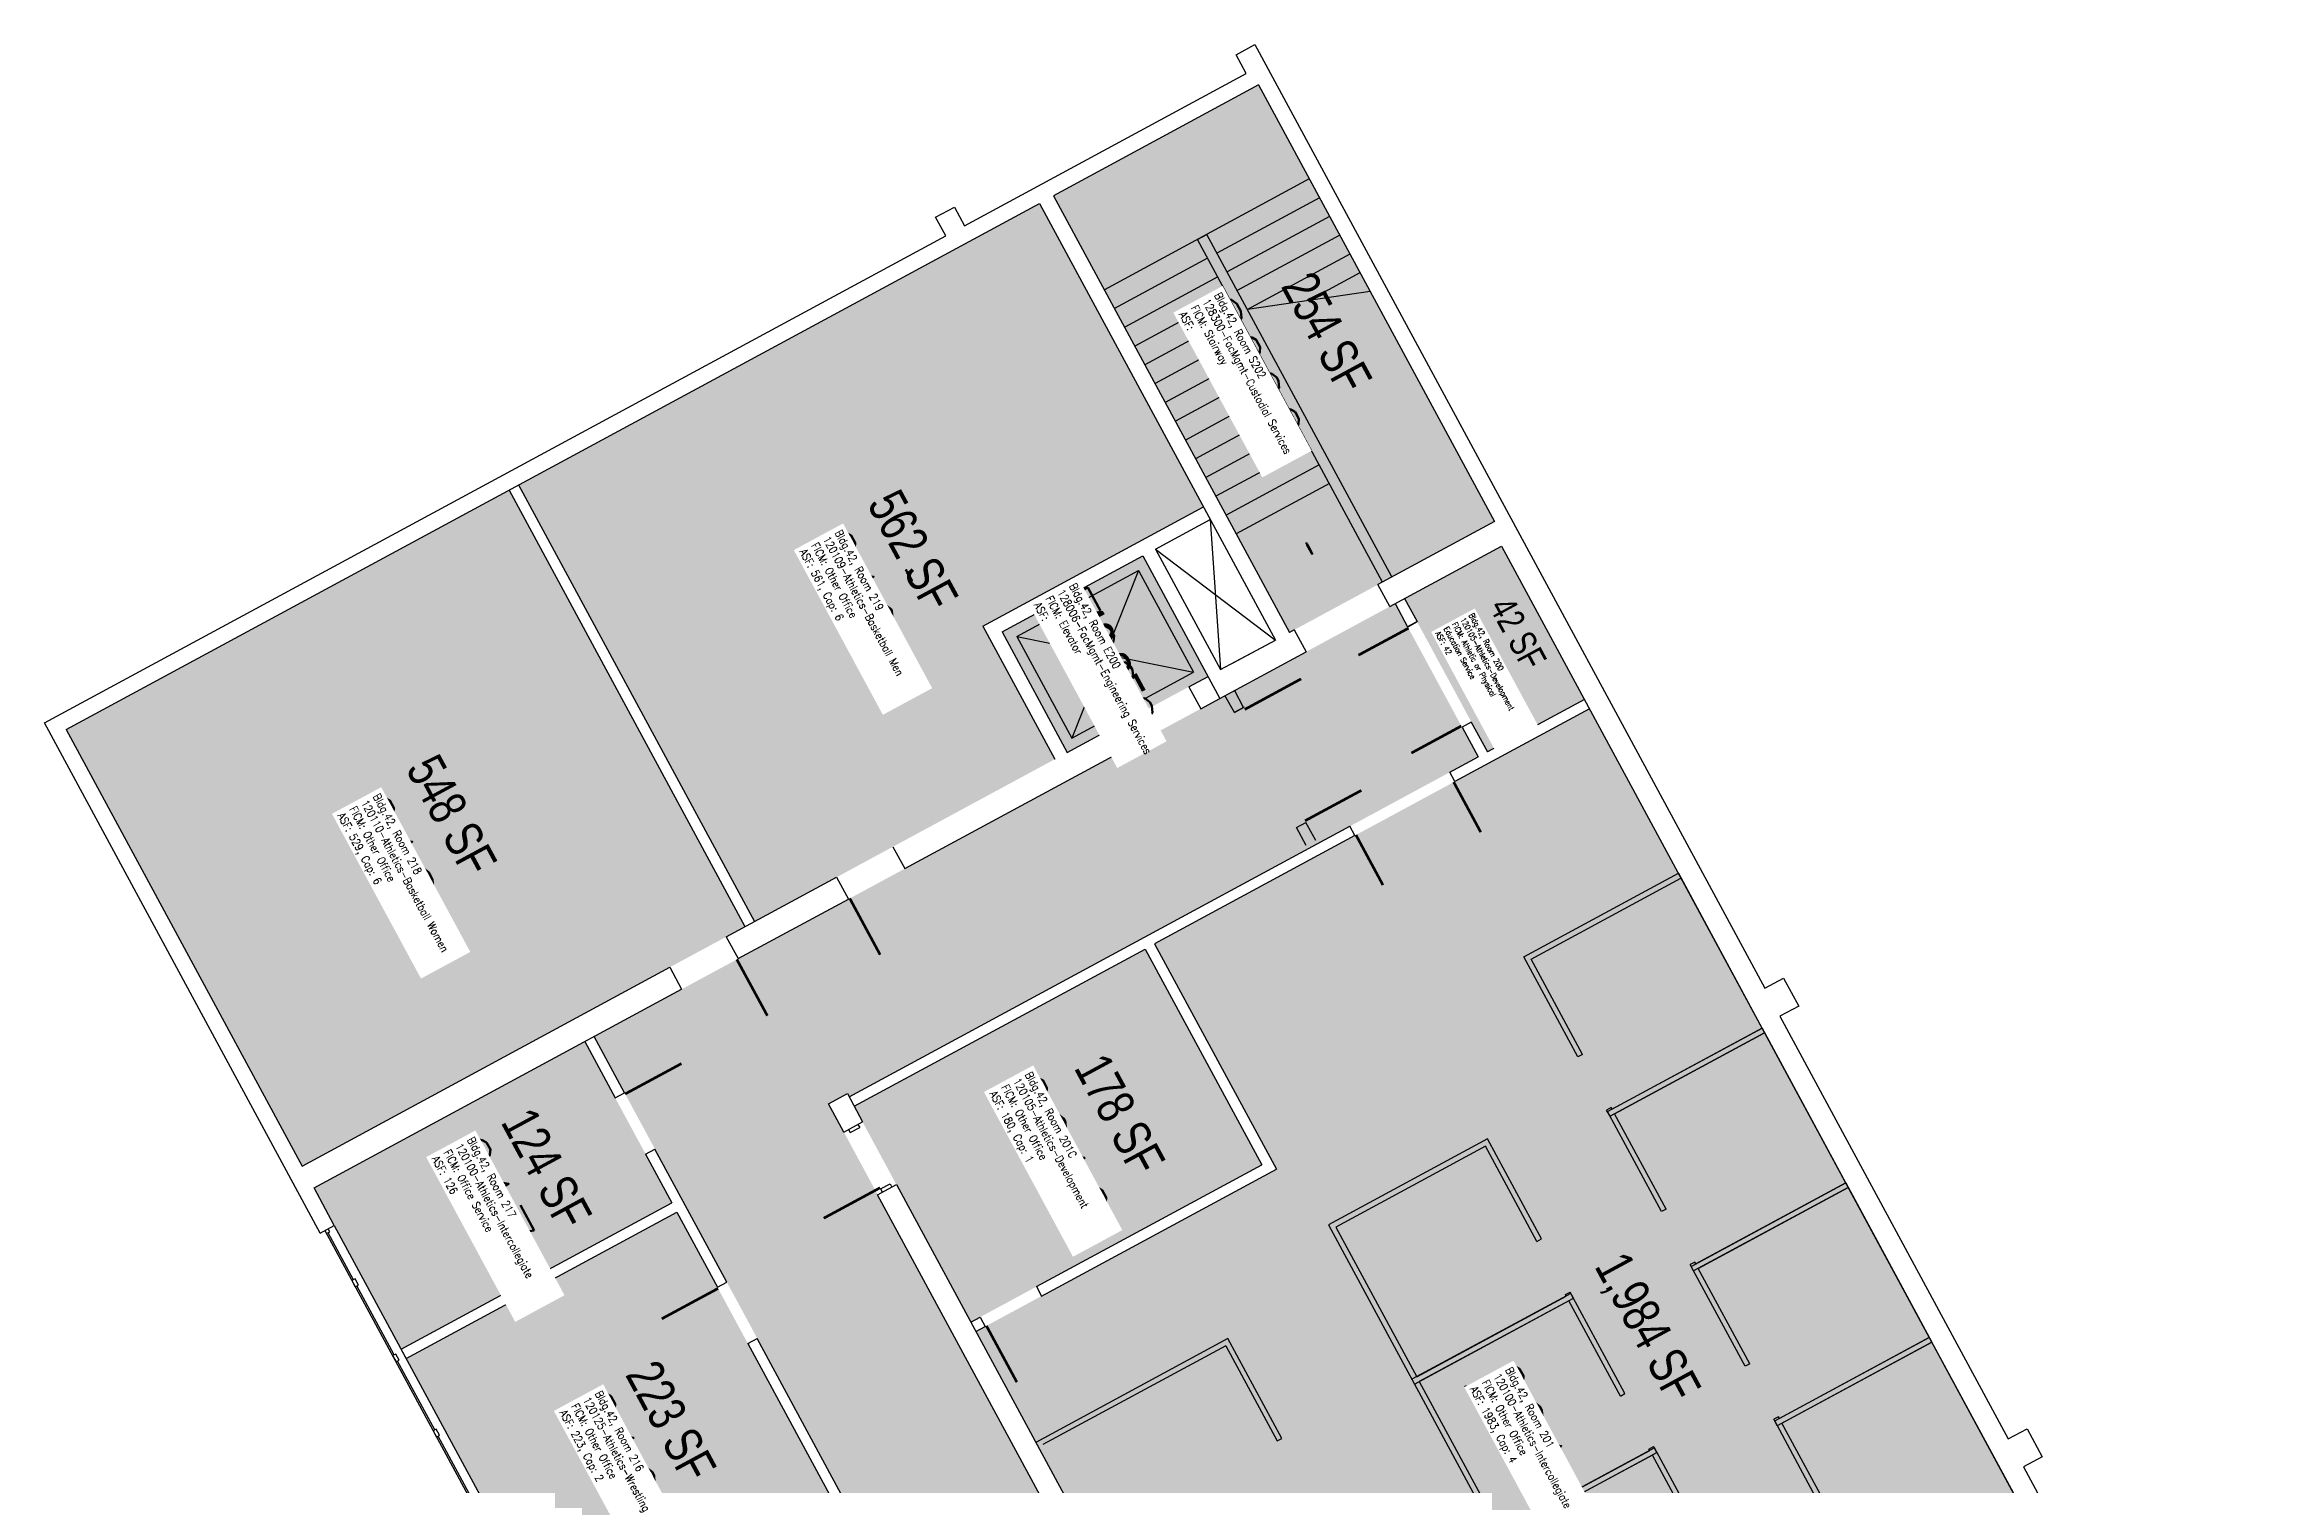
# Model space of a CAD drawing. Header units: inches. Extents: x 69219380 to 69221128, y 27664709 to 27667706.
# Drawn here: x 69219380 to 69220634, y 27666897 to 27667706 of the extents above; entities that cross this region are included whole.
import ezdxf
from ezdxf.enums import TextEntityAlignment as Align

# ---------------------------------------------------------------- set-up
doc = ezdxf.new("R2010")
doc.units = ezdxf.units.IN
doc.header["$LTSCALE"] = 240
doc.header["$MEASUREMENT"] = 0
doc.layers.get('0').update_dxf_attribs({"linetype": 'CONTINUOUS'})
for name, color, linetype in [('A-DOOR', 2, 'CONTINUOUS'), ('A-FLOR', 3, 'CONTINUOUS'), ('A-GLAZ', 1, 'CONTINUOUS'), ('A-GLAZ-SILL', 2, 'CONTINUOUS'), ('A-IDEN-RNUM', 7, 'CONTINUOUS'), ('A-IDEN-SNUM', 4, 'CONTINUOUS'), ('A-IDEN-VNUM', 4, 'CONTINUOUS'), ('A-WALL', 5, 'CONTINUOUS'), ('AREA-TEXT', 3, 'CONTINUOUS'), ('Rooms-Category-Color', 7, 'CONTINUOUS'), ('Rooms-College-Color', 7, 'CONTINUOUS'), ('Rooms-Department-Color', 7, 'CONTINUOUS'), ('Rooms-Division-Color', 7, 'CONTINUOUS'), ('Rooms-Information', 7, 'CONTINUOUS')]:
    doc.layers.add(name, color=color, linetype=linetype)
doc.styles.add('AREA', font='arial.ttf', dxfattribs={"width": 0.75, "height": 21})
doc.styles.add('ROOMSNUMBER', font='txt.shx', dxfattribs={"height": 0.03})
doc.styles.add('ROOMVNUMBER', font='simplex.shx', dxfattribs={"width": 0.85})

# ---------------------------------------------------------------- blocks, each defined once
blk = doc.blocks.new('36DOOR')
blk.add_lwpolyline([(-0.75, 0, 1.5, 1.5, 0), (-0.75, 36, 0, 0, 0), (-1.5, 36, 0, 0, 0.4142136), (-36, -1.5, 0, 0, 0.4142136)], format="xyseb")

msp = doc.modelspace()

# ---------------------------------------------------------------- hatches: boundary and pattern name
at = {"layer": 'Rooms-Category-Color', "true_color": 0xadadad}
for points in [[(69220080.4, 27667375.8), (69220195.6, 27667438.1), (69220063, 27667683.6), (69219947.7, 27667621.3)], [(69220034.6, 27667351.1), (69219997.9, 27667418.8), (69219918.8, 27667376.1), (69219955.4, 27667308.3)], [(69219829.8, 27667094.9), (69219821.2, 27667110.8), (69219831.8, 27667116.5), (69219832.7, 27667114.7), (69220114.3, 27667266.8), (69220186.4, 27667305.8), (69220177.4, 27667322.5), (69220139.8, 27667392), (69220041.2, 27667338.7), (69219689.4, 27667148.6), (69220533.7, 27665586.2), (69220535.4, 27665587.1), (69220549.7, 27665560.7), (69220634.2, 27665606.4), (69220302.3, 27666220.4), (69220239.6, 27666336.6), (69220216.8, 27666378.8), (69220199.6, 27666410.5), (69220163.5, 27666477.3)]]:
    msp.add_hatch(color=253, dxfattribs=at).paths.add_polyline_path(points)
at = {"layer": 'Rooms-Category-Color', "true_color": 0xfa9ba3}
for points in [[(69219646.9, 27667458.7), (69219779.5, 27667213.2), (69219948.4, 27667304.5), (69219907.9, 27667379.3), (69220032, 27667446.4), (69219939.8, 27667617)], [(69219525.2, 27667075.8), (69219774.2, 27667210.4), (69219641.6, 27667455.8), (69219392.6, 27667321.3)], [(69220144.9, 27666808.3), (69220213.4, 27666681.6), (69220311.8, 27666499.5), (69220611.8, 27666661.6), (69220249.1, 27667332.9), (69220117.1, 27667261.6), (69220004.5, 27667200.7), (69220073, 27667074), (69219909.3, 27666985.6), (69219904, 27666982.7), (69220031.5, 27666747)], [(69219835.6, 27667109.4), (69219840.3, 27667100.6), (69219901.2, 27666988), (69219906.5, 27666990.9), (69220064.8, 27667076.4), (69219999.2, 27667197.8)], [(69219531.9, 27667063.5), (69219543.3, 27667042.4), (69219580.9, 27666972.9), (69219733.1, 27667055.2), (69219684.1, 27667145.8)], [(69219583.7, 27666967.6), (69219670.7, 27666806.6), (69219681.3, 27666812.3), (69219682.7, 27666809.7), (69219824.3, 27666886.2), (69219735.9, 27667049.9)]]:
    msp.add_hatch(color=241, dxfattribs=at).paths.add_polyline_path(points)
at = {"layer": 'Rooms-Category-Color', "true_color": 0xfbafa2}
msp.add_hatch(color=21, dxfattribs=at).paths.add_polyline_path([(69220191.7, 27667308.7), (69220246.2, 27667338.1), (69220199.6, 27667424.4), (69220145.1, 27667394.9), (69220152.2, 27667381.7)])
at = {"layer": 'Rooms-College-Color', "true_color": 0xadadad}
for points in [[(69220080.4, 27667375.8), (69220195.6, 27667438.1), (69220063, 27667683.6), (69219947.7, 27667621.3)], [(69220034.6, 27667351.1), (69219997.9, 27667418.8), (69219918.8, 27667376.1), (69219955.4, 27667308.3)], [(69219829.8, 27667094.9), (69219821.2, 27667110.8), (69219831.8, 27667116.5), (69219832.7, 27667114.7), (69220114.3, 27667266.8), (69220186.4, 27667305.8), (69220177.4, 27667322.5), (69220139.8, 27667392), (69220041.2, 27667338.7), (69219689.4, 27667148.6), (69220533.7, 27665586.2), (69220535.4, 27665587.1), (69220549.7, 27665560.7), (69220634.2, 27665606.4), (69220302.3, 27666220.4), (69220239.6, 27666336.6), (69220216.8, 27666378.8), (69220199.6, 27666410.5), (69220163.5, 27666477.3)]]:
    msp.add_hatch(color=253, dxfattribs=at).paths.add_polyline_path(points)
at = {"layer": 'Rooms-College-Color', "true_color": 0xffff64}
for points in [[(69219646.9, 27667458.7), (69219779.5, 27667213.2), (69219948.4, 27667304.5), (69219907.9, 27667379.3), (69220032, 27667446.4), (69219939.8, 27667617)], [(69219525.2, 27667075.8), (69219774.2, 27667210.4), (69219641.6, 27667455.8), (69219392.6, 27667321.3)], [(69220191.7, 27667308.7), (69220246.2, 27667338.1), (69220199.6, 27667424.4), (69220145.1, 27667394.9), (69220152.2, 27667381.7)], [(69220144.9, 27666808.3), (69220213.4, 27666681.6), (69220311.8, 27666499.5), (69220611.8, 27666661.6), (69220249.1, 27667332.9), (69220117.1, 27667261.6), (69220004.5, 27667200.7), (69220073, 27667074), (69219909.3, 27666985.6), (69219904, 27666982.7), (69220031.5, 27666747)], [(69219835.6, 27667109.4), (69219840.3, 27667100.6), (69219901.2, 27666988), (69219906.5, 27666990.9), (69220064.8, 27667076.4), (69219999.2, 27667197.8)], [(69219531.9, 27667063.5), (69219543.3, 27667042.4), (69219580.9, 27666972.9), (69219733.1, 27667055.2), (69219684.1, 27667145.8)], [(69219583.7, 27666967.6), (69219670.7, 27666806.6), (69219681.3, 27666812.3), (69219682.7, 27666809.7), (69219824.3, 27666886.2), (69219735.9, 27667049.9)]]:
    msp.add_hatch(color=51, dxfattribs=at).paths.add_polyline_path(points)
at = {"layer": 'Rooms-Department-Color', "true_color": 0xacacac}
for points in [[(69220080.4, 27667375.8), (69220195.6, 27667438.1), (69220063, 27667683.6), (69219947.7, 27667621.3)], [(69220034.6, 27667351.1), (69219997.9, 27667418.8), (69219918.8, 27667376.1), (69219955.4, 27667308.3)], [(69219829.8, 27667094.9), (69219821.2, 27667110.8), (69219831.8, 27667116.5), (69219832.7, 27667114.7), (69220114.3, 27667266.8), (69220186.4, 27667305.8), (69220177.4, 27667322.5), (69220139.8, 27667392), (69220041.2, 27667338.7), (69219689.4, 27667148.6), (69220533.7, 27665586.2), (69220535.4, 27665587.1), (69220549.7, 27665560.7), (69220634.2, 27665606.4), (69220302.3, 27666220.4), (69220239.6, 27666336.6), (69220216.8, 27666378.8), (69220199.6, 27666410.5), (69220163.5, 27666477.3)]]:
    msp.add_hatch(color=253, dxfattribs=at).paths.add_polyline_path(points)
at = {"layer": 'Rooms-Department-Color', "true_color": 0x604aed}
for points in [[(69219646.9, 27667458.7), (69219779.5, 27667213.2), (69219948.4, 27667304.5), (69219907.9, 27667379.3), (69220032, 27667446.4), (69219939.8, 27667617)], [(69219525.2, 27667075.8), (69219774.2, 27667210.4), (69219641.6, 27667455.8), (69219392.6, 27667321.3)], [(69220191.7, 27667308.7), (69220246.2, 27667338.1), (69220199.6, 27667424.4), (69220145.1, 27667394.9), (69220152.2, 27667381.7)], [(69220144.9, 27666808.3), (69220213.4, 27666681.6), (69220311.8, 27666499.5), (69220611.8, 27666661.6), (69220249.1, 27667332.9), (69220117.1, 27667261.6), (69220004.5, 27667200.7), (69220073, 27667074), (69219909.3, 27666985.6), (69219904, 27666982.7), (69220031.5, 27666747)], [(69219835.6, 27667109.4), (69219840.3, 27667100.6), (69219901.2, 27666988), (69219906.5, 27666990.9), (69220064.8, 27667076.4), (69219999.2, 27667197.8)], [(69219531.9, 27667063.5), (69219543.3, 27667042.4), (69219580.9, 27666972.9), (69219733.1, 27667055.2), (69219684.1, 27667145.8)], [(69219583.7, 27666967.6), (69219670.7, 27666806.6), (69219681.3, 27666812.3), (69219682.7, 27666809.7), (69219824.3, 27666886.2), (69219735.9, 27667049.9)]]:
    msp.add_hatch(color=173, dxfattribs=at).paths.add_polyline_path(points)
at = {"layer": 'Rooms-Division-Color', "true_color": 0xadadad}
for points in [[(69220080.4, 27667375.8), (69220195.6, 27667438.1), (69220063, 27667683.6), (69219947.7, 27667621.3)], [(69220034.6, 27667351.1), (69219997.9, 27667418.8), (69219918.8, 27667376.1), (69219955.4, 27667308.3)], [(69219829.8, 27667094.9), (69219821.2, 27667110.8), (69219831.8, 27667116.5), (69219832.7, 27667114.7), (69220114.3, 27667266.8), (69220186.4, 27667305.8), (69220177.4, 27667322.5), (69220139.8, 27667392), (69220041.2, 27667338.7), (69219689.4, 27667148.6), (69220533.7, 27665586.2), (69220535.4, 27665587.1), (69220549.7, 27665560.7), (69220634.2, 27665606.4), (69220302.3, 27666220.4), (69220239.6, 27666336.6), (69220216.8, 27666378.8), (69220199.6, 27666410.5), (69220163.5, 27666477.3)]]:
    msp.add_hatch(color=253, dxfattribs=at).paths.add_polyline_path(points)
at = {"layer": 'Rooms-Division-Color', "true_color": 0x604aed}
for points in [[(69219646.9, 27667458.7), (69219779.5, 27667213.2), (69219948.4, 27667304.5), (69219907.9, 27667379.3), (69220032, 27667446.4), (69219939.8, 27667617)], [(69219525.2, 27667075.8), (69219774.2, 27667210.4), (69219641.6, 27667455.8), (69219392.6, 27667321.3)], [(69220191.7, 27667308.7), (69220246.2, 27667338.1), (69220199.6, 27667424.4), (69220145.1, 27667394.9), (69220152.2, 27667381.7)], [(69220144.9, 27666808.3), (69220213.4, 27666681.6), (69220311.8, 27666499.5), (69220611.8, 27666661.6), (69220249.1, 27667332.9), (69220117.1, 27667261.6), (69220004.5, 27667200.7), (69220073, 27667074), (69219909.3, 27666985.6), (69219904, 27666982.7), (69220031.5, 27666747)], [(69219835.6, 27667109.4), (69219840.3, 27667100.6), (69219901.2, 27666988), (69219906.5, 27666990.9), (69220064.8, 27667076.4), (69219999.2, 27667197.8)], [(69219531.9, 27667063.5), (69219543.3, 27667042.4), (69219580.9, 27666972.9), (69219733.1, 27667055.2), (69219684.1, 27667145.8)], [(69219583.7, 27666967.6), (69219670.7, 27666806.6), (69219681.3, 27666812.3), (69219682.7, 27666809.7), (69219824.3, 27666886.2), (69219735.9, 27667049.9)]]:
    msp.add_hatch(color=173, dxfattribs=at).paths.add_polyline_path(points)

# ---------------------------------------------------------------- linework, layer by layer
at = {"layer": 'A-DOOR'}
for points in [[(69220147.3, 27667378.2, 1.5, 1.5, 0), (69220119.1, 27667363, 0, 0, 0), (69220118.8, 27667363.6, 0, 0, 0.414214), (69220162.2, 27667350.7, 0, 0, 0.414214)], [(69220055.2, 27667332.5, 1.5, 1.5, 0), (69220086.9, 27667349.7, 0, 0, 0), (69220086.5, 27667350.3, 0, 0, -0.414214), (69220072, 27667301.5, 0, 0, -0.414214)], [(69220177, 27667323.2, 1.5, 1.5, 0), (69220148.9, 27667308, 0, 0, 0), (69220149.2, 27667307.3, 0, 0, -0.414214), (69220162.2, 27667350.7, 0, 0, -0.414214)], [(69220089.1, 27667269.9, 1.5, 1.5, 0), (69220120.8, 27667287, 0, 0, 0), (69220121.1, 27667286.3, 0, 0, 0.391007), (69220072.9, 27667302, 0, 0, 0.414214)], [(69220172.7, 27667291.7, 1.5, 1.5, 0), (69220187.9, 27667263.5, 0, 0, 0), (69220188.6, 27667263.9, 0, 0, -0.414214), (69220145.2, 27667276.8, 0, 0, -0.414214)], [(69220117.7, 27667262, 1.5, 1.5, 0), (69220132.9, 27667233.8, 0, 0, 0), (69220132.3, 27667233.5, 0, 0, 0.414214), (69220145.2, 27667276.8, 0, 0, 0.414214)], [(69219833.1, 27667226.3, 1.5, 1.5, 0), (69219850.2, 27667194.6, 0, 0, 0), (69219849.5, 27667194.2, 0, 0, 0.414214), (69219864.1, 27667243, 0, 0, 0.414214)], [(69219769.6, 27667192, 1.5, 1.5, 0), (69219786.8, 27667160.3, 0, 0, 0), (69219787.4, 27667160.7, 0, 0, -0.414214), (69219738.6, 27667175.2, 0, 0, -0.414214)], [(69219706.8, 27667116.3, 1.5, 1.5, 0), (69219738.5, 27667133.4, 0, 0, 0), (69219738.2, 27667134.1, 0, 0, -0.414214), (69219723.6, 27667085.3, 0, 0, -0.414214)], [(69219759.1, 27667007, 1.5, 1.5, 0), (69219727.4, 27666989.9, 0, 0, 0), (69219727.1, 27666990.5, 0, 0, 0.414214), (69219775.8, 27666976, 0, 0, 0.414214)]]:
    msp.add_lwpolyline(points, format="xyseb", dxfattribs=at)
at = {"layer": 'A-FLOR'}
for p, q in [((69220091.5, 27667630.8), (69219976.3, 27667568.5)), ((69220097.2, 27667620.2), (69220039.6, 27667589.1)), ((69220102.9, 27667609.7), (69220045.3, 27667578.5)), ((69220108.6, 27667599.1), (69220051, 27667568)), ((69220034.3, 27667586.2), (69219982, 27667557.9)), ((69220114.3, 27667588.5), (69220056.7, 27667557.4)), ((69220040, 27667575.7), (69219987.7, 27667547.4)), ((69220120, 27667578), (69220091.2, 27667562.4)), ((69220045.7, 27667565.1), (69219993.4, 27667536.8)), ((69220125.7, 27667567.4), (69220056.7, 27667557.4)), ((69220051.4, 27667554.5), (69219999.1, 27667526.3)), ((69220057.1, 27667544), (69220004.8, 27667515.7)), ((69220062.8, 27667533.4), (69220010.5, 27667505.1)), ((69220068.5, 27667522.9), (69220016.2, 27667494.6)), ((69220074.2, 27667512.3), (69220021.9, 27667484)), ((69220079.9, 27667501.8), (69220027.6, 27667473.5)), ((69220085.6, 27667491.2), (69220033.3, 27667462.9)), ((69220091.4, 27667480.6), (69220039, 27667452.4)), ((69220097.1, 27667470.1), (69220044.7, 27667441.8)), ((69220102.8, 27667459.5), (69220050.4, 27667431.2)), ((69220035.8, 27667439.3), (69220041.6, 27667354.9)), ((69220005, 27667422.6), (69220072.5, 27667371.5)), ((69219927, 27667373.6), (69219995.5, 27667410.7)), ((69219995.5, 27667410.7), (69219957.9, 27667316.4)), ((69219995.5, 27667410.7), (69220026.4, 27667353.5)), ((69219927, 27667373.6), (69219957.9, 27667316.4)), ((69219927, 27667373.6), (69220026.4, 27667353.5)), ((69219957.9, 27667316.4), (69220026.4, 27667353.5)), ((69220045.7, 27666978.8), (69219937.7, 27666920.4)), ((69220044.5, 27666974.8), (69219941.7, 27666919.2))]:
    msp.add_line(p, q, dxfattribs=at)
for points in [[(69220242.5, 27667137.2), (69220212.2, 27667193.4), (69220299.1, 27667240.4), (69220347.5, 27667150.7), (69220260.6, 27667103.8), (69220258.7, 27667107.3)], [(69220245.2, 27667138.6), (69220216.2, 27667192.2), (69220300.5, 27667237.7)], [(69220289.5, 27667050.2), (69220259.2, 27667106.4), (69220346.1, 27667153.4), (69220394.5, 27667063.8), (69220307.6, 27667016.8), (69220305.7, 27667020.4)], [(69220346.1, 27667153.4), (69220261.8, 27667107.8), (69220261.3, 27667108.8)], [(69220292.2, 27667051.6), (69220263.2, 27667105.2), (69220347.5, 27667150.7)], [(69220245.2, 27667138.6), (69220242.5, 27667137.2)], [(69220261.3, 27667108.8), (69220258.7, 27667107.3)], [(69220222.1, 27667034.8), (69220191.7, 27667091), (69220102.3, 27667042.7), (69220150.6, 27666953.2), (69220240.1, 27667001.5), (69220238.2, 27667004.9)], [(69220219.5, 27667033.4), (69220190.5, 27667086.9), (69220106.4, 27667041.5), (69220151.9, 27666957.3), (69220236, 27667002.7), (69220235.6, 27667003.5)], [(69220336.5, 27666963.2), (69220306.2, 27667019.4), (69220393.1, 27667066.4), (69220441.5, 27666976.8), (69220354.6, 27666929.8), (69220352.7, 27666933.4)], [(69220393.1, 27667066.4), (69220308.8, 27667020.9), (69220308.3, 27667021.8)], [(69220339.2, 27666964.6), (69220310.2, 27667018.2), (69220394.5, 27667063.8)], [(69220292.2, 27667051.6), (69220289.5, 27667050.2)], [(69220219.5, 27667033.4), (69220222.1, 27667034.8)], [(69220308.3, 27667021.8), (69220305.7, 27667020.4)], [(69220269, 27666948), (69220238.6, 27667004.2), (69220149.2, 27666955.9), (69220197.6, 27666866.4), (69220287, 27666914.7), (69220285.1, 27666918.1)], [(69220266.4, 27666946.5), (69220237.4, 27667000.1), (69220153.3, 27666954.6), (69220198.8, 27666870.5), (69220282.9, 27666915.9), (69220282.5, 27666916.7)], [(69220235.6, 27667003.5), (69220238.2, 27667004.9)], [(69220044.5, 27666974.8), (69220073.4, 27666921.3), (69220076, 27666922.7), (69220045.7, 27666978.8)], [(69220383.5, 27666876.2), (69220353.2, 27666932.5), (69220440.1, 27666979.4), (69220488.5, 27666889.8), (69220401.6, 27666842.9), (69220399.7, 27666846.4)], [(69220440.1, 27666979.4), (69220355.8, 27666933.9), (69220355.3, 27666934.8)], [(69220386.2, 27666877.7), (69220357.2, 27666931.3), (69220441.5, 27666976.8)], [(69220339.2, 27666964.6), (69220336.5, 27666963.2)], [(69220266.4, 27666946.5), (69220269, 27666948)], [(69220355.3, 27666934.8), (69220352.7, 27666933.4)], [(69220315.9, 27666861.2), (69220285.6, 27666917.3), (69220196.1, 27666869), (69220244.5, 27666779.6), (69220333.9, 27666827.9), (69220332.1, 27666831.3)], [(69220313.3, 27666859.7), (69220284.4, 27666913.3), (69220200.2, 27666867.8), (69220245.7, 27666783.6), (69220329.8, 27666829.1), (69220329.4, 27666829.9)], [(69220282.5, 27666916.7), (69220285.1, 27666918.1)]]:
    msp.add_lwpolyline(points, dxfattribs=at)
at = {"layer": 'A-GLAZ'}
for p, q in [((69219554.1, 27667011.9), (69219539.9, 27667038.3)), ((69219576.9, 27666969.7), (69219556, 27667008.4)), ((69219599.8, 27666927.4), (69219578.8, 27666966.1)), ((69219622.6, 27666885.2), (69219601.7, 27666923.9))]:
    msp.add_line(p, q, dxfattribs=at)
at = {"layer": 'A-GLAZ-SILL'}
for p, q in [((69219538, 27667039.6), (69219668.3, 27666798.5)), ((69219543.3, 27667042.4), (69219673.6, 27666801.4))]:
    msp.add_line(p, q, dxfattribs=at)
at = {"layer": 'A-WALL'}
for p, q in [((69220050.4, 27667700.6), (69220060.9, 27667706.3)), ((69220056.1, 27667690), (69220050.4, 27667700.6)), ((69220060.9, 27667706.3), (69220347.6, 27667175.8)), ((69219897.7, 27667604.5), (69220056.1, 27667690)), ((69220063, 27667683.6), (69219947.7, 27667621.3)), ((69220063, 27667683.6), (69220195.6, 27667438.1)), ((69219392.6, 27667321.3), (69219939.8, 27667617)), ((69219881.4, 27667609.3), (69219892, 27667615)), ((69219887.1, 27667598.8), (69219881.4, 27667609.3)), ((69219892, 27667615), (69219897.7, 27667604.5)), ((69219939.8, 27667617), (69220072.5, 27667371.5)), ((69219947.7, 27667621.3), (69220080.4, 27667375.8)), ((69219380.4, 27667324.9), (69219887.1, 27667598.8)), ((69220028.6, 27667596.8), (69220033.9, 27667599.6)), ((69220132.7, 27667404.1), (69220028.6, 27667596.8)), ((69220138, 27667407), (69220033.9, 27667599.6)), ((69219641.6, 27667455.8), (69219774.2, 27667210.4)), ((69219646.9, 27667458.7), (69219779.5, 27667213.2)), ((69219907.9, 27667379.3), (69220032, 27667446.4)), ((69220005, 27667422.6), (69220035.8, 27667439.3)), ((69220195.6, 27667438.1), (69220130.1, 27667402.7)), ((69220005, 27667422.6), (69220041.6, 27667354.9)), ((69220136.7, 27667390.4), (69220199.6, 27667424.4)), ((69220199.6, 27667424.4), (69220611.8, 27666661.6)), ((69219918.8, 27667376.1), (69219997.9, 27667418.8)), ((69219997.9, 27667418.8), (69220041.2, 27667338.7)), ((69220136.7, 27667390.4), (69220130.1, 27667402.7)), ((69220139.8, 27667392), (69220146.8, 27667379)), ((69220145.1, 27667394.9), (69220152.1, 27667381.9)), ((69219907.9, 27667379.3), (69219948.4, 27667304.5)), ((69219918.8, 27667376.1), (69219955.4, 27667308.3)), ((69220041.6, 27667354.9), (69220072.5, 27667371.5)), ((69220048.7, 27667358.7), (69220072.5, 27667371.5)), ((69220083, 27667377.2), (69220080.4, 27667375.8)), ((69220083, 27667377.2), (69220089.7, 27667364.9)), ((69220152.1, 27667381.9), (69220146.8, 27667379)), ((69220152.2, 27667381.7), (69220146.9, 27667378.8)), ((69220041.2, 27667338.7), (69220089.7, 27667364.9)), ((69220023.8, 27667345.3), (69220034.6, 27667351.1)), ((69220023.8, 27667345.3), (69220030.5, 27667332.9)), ((69220030.5, 27667332.9), (69220041.2, 27667338.7)), ((69220049.4, 27667330.8), (69220044.1, 27667340.4)), ((69220054.6, 27667333.6), (69220049.4, 27667343.3)), ((69220049.4, 27667330.8), (69220054.6, 27667333.6)), ((69220054.9, 27667333.8), (69220049.6, 27667330.9)), ((69220246.2, 27667338.1), (69220191.7, 27667308.7)), ((69219535.4, 27667038.1), (69219380.4, 27667324.9)), ((69219392.6, 27667321.3), (69219525.2, 27667075.8)), ((69219955.4, 27667308.3), (69219984.1, 27667323.8)), ((69219984.1, 27667323.8), (69219990.8, 27667311.5)), ((69220249.1, 27667332.9), (69220173.4, 27667292)), ((69220182.6, 27667325.4), (69220177.4, 27667322.5)), ((69220177.4, 27667322.5), (69220186.4, 27667305.8)), ((69220182.6, 27667325.4), (69220191.7, 27667308.7)), ((69219864.1, 27667243), (69219990.8, 27667311.5)), ((69220170.6, 27667297.3), (69220186.4, 27667305.8)), ((69220173.4, 27667292), (69220170.6, 27667297.3)), ((69219832.7, 27667114.7), (69220114.3, 27667266.8)), ((69220117.1, 27667261.6), (69220004.5, 27667200.7)), ((69220084.3, 27667266.1), (69220089.6, 27667269)), ((69220089.8, 27667256), (69220084.3, 27667266.1)), ((69220095.1, 27667258.8), (69220089.6, 27667269)), ((69220117.1, 27667261.6), (69220114.3, 27667266.8)), ((69219857.4, 27667255.3), (69219864.1, 27667243)), ((69219763.7, 27667204.7), (69219825.7, 27667238.2)), ((69219825.7, 27667238.2), (69219832.4, 27667225.9)), ((69219770.3, 27667192.4), (69219832.4, 27667225.9)), ((69219763.7, 27667204.7), (69219770.3, 27667192.4)), ((69219835.6, 27667109.4), (69219999.2, 27667197.8)), ((69219999.2, 27667197.8), (69220064.8, 27667076.4)), ((69220004.5, 27667200.7), (69220073, 27667074)), ((69219525.2, 27667075.8), (69219732, 27667187.6)), ((69219732, 27667187.6), (69219738.6, 27667175.2)), ((69219531.9, 27667063.5), (69219738.6, 27667175.2)), ((69220347.6, 27667175.8), (69220358.1, 27667181.5)), ((69220358.1, 27667181.5), (69220366.7, 27667165.7)), ((69220366.7, 27667165.7), (69220356.1, 27667160)), ((69220356.1, 27667160), (69220484.5, 27666922.4)), ((69219684.1, 27667145.8), (69219701.2, 27667114.1)), ((69219706.5, 27667117), (69219689.4, 27667148.6)), ((69219701.2, 27667114.1), (69219706.5, 27667117)), ((69219821.2, 27667110.8), (69219831.8, 27667116.5)), ((69219829.8, 27667094.9), (69219821.2, 27667110.8)), ((69219831.8, 27667116.5), (69219840.3, 27667100.6)), ((69219829.8, 27667094.9), (69219840.3, 27667100.6)), ((69219832.4, 27667096.3), (69219833.4, 27667094.6)), ((69219833.4, 27667094.6), (69219838.7, 27667097.4)), ((69219837.7, 27667099.2), (69219838.7, 27667097.4)), ((69219718.3, 27667082.4), (69219723.6, 27667085.3)), ((69219764, 27667010.5), (69219723.6, 27667085.3)), ((69219718.3, 27667082.4), (69219733.1, 27667055.2)), ((69219938.1, 27667008), (69220064.8, 27667076.4)), ((69219941, 27667002.7), (69220073, 27667074)), ((69219543.3, 27667042.4), (69219531.9, 27667063.5)), ((69219848.8, 27667059.7), (69219859.4, 27667065.4)), ((69220163.5, 27666477.3), (69219848.8, 27667059.7)), ((69219850.5, 27667062.9), (69219855.8, 27667065.8)), ((69219850.5, 27667062.9), (69219851.4, 27667061.2)), ((69219855.8, 27667065.8), (69219856.7, 27667064)), ((69219859.4, 27667065.4), (69220174.1, 27666483)), ((69219580.9, 27666972.9), (69219733.1, 27667055.2)), ((69219583.7, 27666967.6), (69219735.9, 27667049.9)), ((69219735.9, 27667049.9), (69219758.7, 27667007.6)), ((69219535.4, 27667038.1), (69219543.3, 27667042.4)), ((69219538, 27667039.6), (69219539, 27667037.8)), ((69219539, 27667037.8), (69219540.7, 27667038.8)), ((69219540.7, 27667038.8), (69219539.8, 27667040.5)), ((69219555, 27667012.4), (69219553.2, 27667011.4)), ((69219553.2, 27667011.4), (69219555.1, 27667007.9)), ((69219556.9, 27667008.8), (69219555, 27667012.4)), ((69219555.1, 27667007.9), (69219556.9, 27667008.8)), ((69219758.7, 27667007.6), (69219764, 27667010.5)), ((69219938.1, 27667008), (69219941, 27667002.7)), ((69219901.2, 27666988), (69219906.5, 27666990.9)), ((69219904, 27666982.7), (69219909.3, 27666985.6)), ((69219906.5, 27666990.9), (69219909.3, 27666985.6)), ((69219577.8, 27666970.1), (69219576.1, 27666969.2)), ((69219579.7, 27666966.6), (69219577.8, 27666970.1)), ((69219583.7, 27666967.6), (69219580.9, 27666972.9)), ((69219775.8, 27666976), (69219781.1, 27666978.8)), ((69219775.8, 27666976), (69219824.3, 27666886.2)), ((69219878.1, 27666799.4), (69219781.1, 27666978.8)), ((69219576.1, 27666969.2), (69219578, 27666965.7)), ((69219578, 27666965.7), (69219579.7, 27666966.6)), ((69219600.6, 27666927.9), (69219598.9, 27666926.9)), ((69219598.9, 27666926.9), (69219600.8, 27666923.4)), ((69219602.5, 27666924.4), (69219600.6, 27666927.9)), ((69219600.8, 27666923.4), (69219602.5, 27666924.4)), ((69220484.5, 27666922.4), (69220495.1, 27666928.1)), ((69220495.1, 27666928.1), (69220503.6, 27666912.3)), ((69220503.6, 27666912.3), (69220493.1, 27666906.6)), ((69220493.1, 27666906.6), (69220621.4, 27666669.1))]:
    msp.add_line(p, q, dxfattribs=at)

# ---------------------------------------------------------------- block references
at = {"layer": 'A-DOOR', "xscale": -1, "rotation": 118.3855758908834}
msp.add_blockref('36DOOR', (69219850.5, 27667062.9), dxfattribs=at)
at = {"layer": 'A-DOOR', "rotation": 208.3855758908834}
msp.add_blockref('36DOOR', (69219909.3, 27666985.6), dxfattribs=at)

# ---------------------------------------------------------------- texts
at = {"layer": 'A-IDEN-RNUM', "style": 'ROOMSNUMBER', "width": 0.85}
for s, p in [('S202-00', (69220091.5, 27667423)), ('0219-00', (69219866.4, 27667407.9)), ('0200-00', (69220188.8, 27667368.8)), ('E200-00', (69219985.1, 27667344.9)), ('0218-00', (69219585.1, 27667249.1)), ('0201-C0', (69219956.8, 27667055.6)), ('0217-00', (69219639.2, 27667037.4)), ('0216-00', (69219716.8, 27666906.5))]:
    msp.add_text(s, height=0.96, rotation=298.39, dxfattribs=at).set_placement(p, align=Align.MIDDLE)
at = {"layer": 'A-IDEN-SNUM', "style": 'ROOMSNUMBER', "width": 0.85}
for s, p in [('0420S20200', (69220091.5, 27667423)), ('0420021900', (69219866.4, 27667407.9)), ('0420020000', (69220188.8, 27667368.8)), ('0420E20000', (69219985.1, 27667344.9)), ('0420021800', (69219585.1, 27667249.1)), ('04200201C0', (69219956.8, 27667055.6)), ('0420021700', (69219639.2, 27667037.4)), ('0420021600', (69219716.8, 27666906.5))]:
    msp.add_text(s, height=0.96, rotation=298.39, dxfattribs=at).set_placement(p, align=Align.MIDDLE)
at = {"layer": 'A-IDEN-VNUM', "style": 'ROOMVNUMBER', "width": 0.85}
for s, height, p in [('S202', 31.5, (69220054.4, 27667520.7)), ('219', 31.5, (69219832.1, 27667400.6)), ('E200', 31.5, (69219972.5, 27667357.8)), ('200', 22.5, (69220183.7, 27667359.1)), ('218', 31.5, (69219572.7, 27667251.6)), ('201C', 31.5, (69219945.7, 27667083.5)), ('217', 31.5, (69219627, 27667059.4)), ('201', 31.5, (69220207.9, 27666932.1)), ('216', 31.5, (69219697.2, 27666916.5))]:
    msp.add_text(s, height=height, rotation=298.39, dxfattribs=at).set_placement(p, align=Align.MIDDLE)
at = {"layer": 'AREA-TEXT', "style": 'AREA', "width": 0.75}
for s, height, p in [('254 SF', 21, (69220101.4, 27667544.3)), ('562 SF', 21, (69219868.7, 27667421.8)), ('48 SF', 21, (69219976.7, 27667363.6)), ('42 SF', 15, (69220208.9, 27667375.3)), ('548 SF', 21, (69219609.3, 27667272.9)), ('178 SF', 21, (69219985, 27667104.8)), ('124 SF', 21, (69219662.7, 27667074.3)), ('1,984 SF', 21, (69220282, 27666985.2)), ('223 SF', 21, (69219732.7, 27666932.3))]:
    msp.add_text(s, height=height, rotation=298.39, dxfattribs=at).set_placement(p, align=Align.MIDDLE_CENTER)

# ---------------------------------------------------------------- next in the draw order: texts
at = {"layer": 'Rooms-Information', "attachment_point": 7, "rotation": 298.39, "style": 'ROOMVNUMBER', "bg_fill": 3, "box_fill_scale": 1.5, "bg_fill_color": 256, "bg_fill_true_color": 13158600, "bg_fill_transparency": 0}
for s, insert, char_height, width in [('Bldg.42, Room S202^M^J128300-FacMgmt-Custodial Services^M^JFICM: Stairway^M^JASF: ', (69220018.1, 27667554.7), 4.5, 100.8), ('Bldg.42, Room 219^M^J120109-Athletics-Basketball Men^M^JFICM: Other Office^M^JASF: 561, Cap: 6', (69219803.4, 27667420.5), 4.5, 100.8), ('Bldg.42, Room E200^M^J128006-FacMgmt-Engineering Services^M^JFICM: Elevator^M^JASF: ', (69219936.5, 27667391.3), 4.5, 100.8), ('Bldg.42, Room 200^M^J120105-Athletics-Development^M^JFICM: Athletic or Physical Education Service^M^JASF: 42', (69220162.2, 27667375.4), 3.2143, 72), ('Bldg.42, Room 218^M^J120110-Athletics-Basketball Women^M^JFICM: Other Office^M^JASF: 529, Cap: 6', (69219543.7, 27667272.2), 4.5, 100.8), ('Bldg.42, Room 201C^M^J120105-Athletics-Development^M^JFICM: Other Office^M^JASF: 180, Cap: 1', (69219910.3, 27667115.8), 4.5, 100.8), ('Bldg.42, Room 217^M^J120100-Athletics-Intercollegiate^M^JFICM: Office Service^M^JASF: 126', (69219598, 27667079.9), 4.5, 100.8), ('Bldg.42, Room 201^M^J120100-Athletics-Intercollegiate^M^JFICM: Other Office^M^JASF: 1983, Cap: 4', (69220180.4, 27666949.8), 4.5, 100.8), ('Bldg.42, Room 216^M^J120125-Athletics-Wrestling^M^JFICM: Other Office^M^JASF: 223, Cap: 2', (69219668.5, 27666936.5), 4.5, 100.8)]:
    msp.add_mtext(s, dxfattribs=dict(at, insert=insert, char_height=char_height, width=width))

doc.saveas('drawing.dxf')
